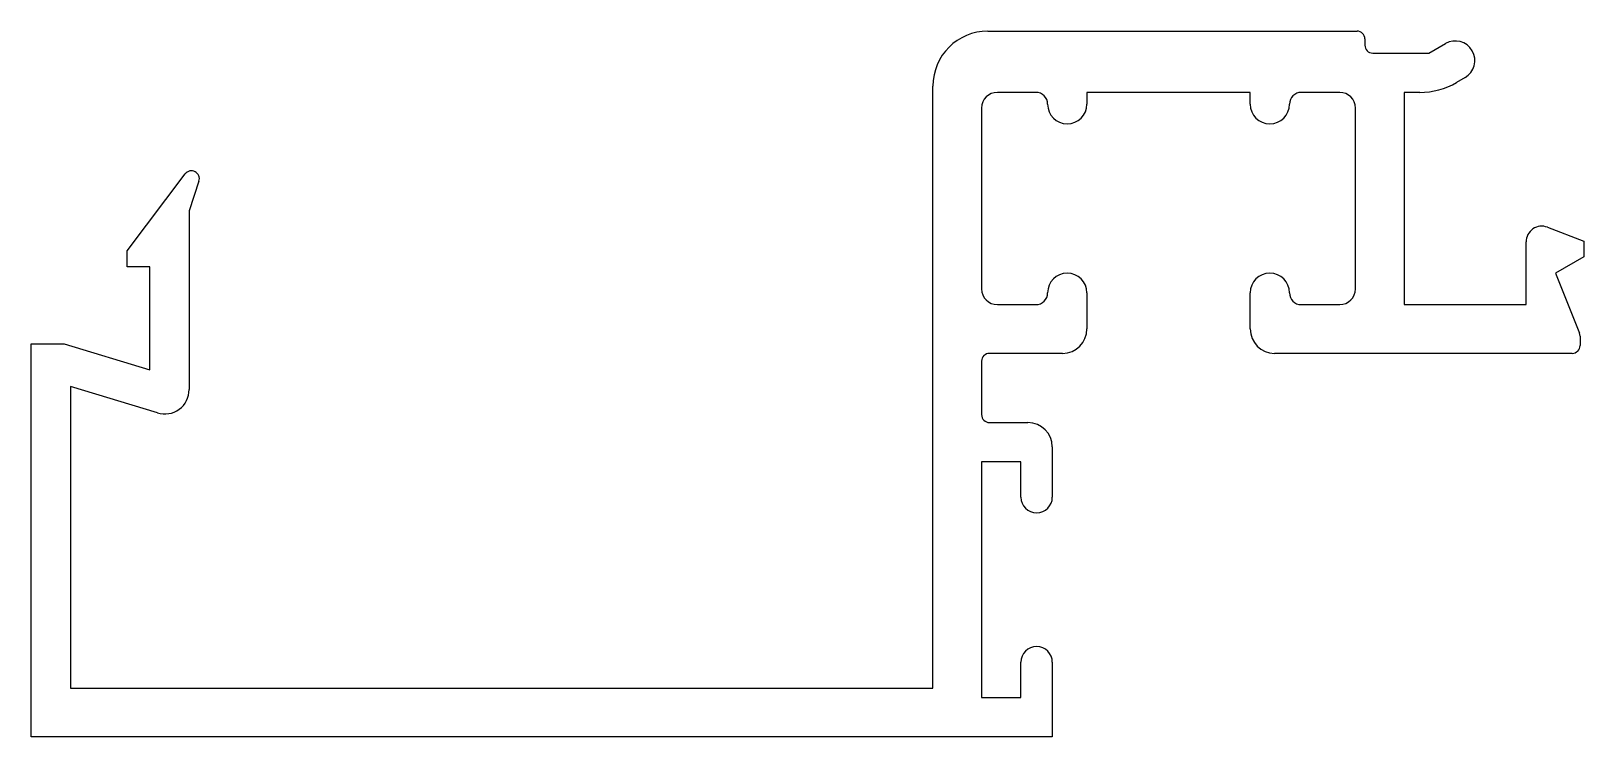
# Model space of a CAD drawing. Extents: x 1.9 to 52.1, y 3 to 25.8.
import ezdxf

# ---------------------------------------------------------------- set-up
doc = ezdxf.new("R2010")
doc.units = 0
doc.layers.get('0').update_dxf_attribs({"linetype": 'CONTINUOUS'})

msp = doc.modelspace()

# ---------------------------------------------------------------- linework, layer by layer
for p, q in [((32.857, 25.836), (36.464, 25.836)), ((36.464, 25.836), (41.235, 25.836)), ((41.235, 25.836), (44.791, 25.836)), ((45.045, 25.582), (45.045, 25.379)), ((45.299, 25.125), (47.118, 25.125)), ((47.118, 25.125), (47.649, 25.431)), ((48.284, 24.331), (48.012, 24.175)), ((31.079, 4.601), (31.079, 24.058)), ((34.407, 23.855), (33.162, 23.855)), ((41.337, 23.855), (36.058, 23.855)), ((36.058, 23.855), (36.058, 23.474)), ((41.337, 23.474), (41.337, 23.855)), ((44.233, 23.855), (42.988, 23.855)), ((46.819, 23.855), (46.315, 23.855)), ((46.315, 23.855), (46.315, 16.997)), ((32.654, 23.347), (32.654, 17.505)), ((44.741, 17.505), (44.741, 23.347)), ((5.026, 18.73), (6.904, 21.22)), ((7.348, 20.988), (7.032, 20.029)), ((7.032, 20.029), (7.032, 14.251)), ((50.949, 19.497), (52.128, 19.047)), ((5.026, 18.222), (5.026, 18.73)), ((50.26, 16.997), (50.26, 19.022)), ((52.128, 19.047), (52.128, 18.54)), ((5.762, 18.222), (5.026, 18.222)), ((5.762, 14.888), (5.762, 18.222)), ((52.128, 18.54), (51.207, 18.008)), ((51.207, 18.008), (51.986, 16.076)), ((36.058, 17.378), (36.058, 16.209)), ((41.337, 16.209), (41.337, 17.378)), ((33.162, 16.997), (34.407, 16.997)), ((42.988, 16.997), (44.233, 16.997)), ((46.315, 16.997), (50.26, 16.997)), ((1.92, 3.027), (1.92, 15.727)), ((1.92, 15.727), (2.99, 15.727)), ((2.99, 15.727), (5.762, 14.888)), ((52.004, 15.981), (52.004, 15.676)), ((32.654, 15.168), (32.654, 13.441)), ((35.27, 15.422), (32.908, 15.422)), ((51.75, 15.422), (42.124, 15.422)), ((6.003, 13.501), (3.19, 14.351)), ((3.19, 14.351), (3.19, 4.601)), ((32.908, 13.187), (34.153, 13.187)), ((34.94, 12.399), (34.94, 10.774)), ((33.924, 11.917), (32.654, 11.917)), ((32.654, 11.917), (32.654, 4.297)), ((33.924, 10.774), (33.924, 11.917)), ((33.924, 4.297), (33.924, 5.44)), ((34.94, 5.44), (34.94, 3.027)), ((3.19, 4.601), (31.079, 4.601)), ((32.654, 4.297), (33.924, 4.297)), ((34.94, 3.027), (1.92, 3.027))]:
    msp.add_line(p, q)
for centre, radius, start, end in [((32.857, 24.058), 1.778, 90, 179.9905), ((44.791, 25.582), 0.254, 360, 90), ((45.299, 25.379), 0.254, 180, 270), ((47.966, 24.881), 0.635, 300, 120), ((46.819, 26.242), 2.388, 270, 300), ((33.162, 23.347), 0.508, 90, 179.983), ((34.407, 23.474), 0.381, 0, 89.9625), ((42.988, 23.474), 0.381, 89.9482, 180), ((44.233, 23.347), 0.508, 360, 90), ((35.423, 23.474), 0.635, 180.0001, 359.9999), ((41.972, 23.474), 0.635, 180, 360), ((7.107, 21.067), 0.254, 341.7615, 142.9632), ((50.768, 19.022), 0.508, 69.1434, 180), ((35.423, 17.378), 0.635, 0, 180), ((41.972, 17.378), 0.635, 360, 180), ((33.162, 17.505), 0.508, 180, 270), ((34.407, 17.378), 0.381, 270, 360), ((42.988, 17.378), 0.381, 180, 270), ((44.233, 17.505), 0.508, 270, 360), ((35.27, 16.209), 0.787, 270, 0), ((42.124, 16.209), 0.787, 180, 270), ((51.75, 15.981), 0.254, 0, 21.9513), ((51.75, 15.676), 0.254, 270, 360), ((32.908, 15.168), 0.254, 90, 180), ((6.245, 14.251), 0.787, 252.1345, 360), ((32.908, 13.441), 0.254, 180, 270), ((34.153, 12.399), 0.787, 360, 90), ((34.432, 10.774), 0.508, 180, 360), ((34.432, 5.44), 0.508, 360, 180)]:
    msp.add_arc(centre, radius, start, end)

doc.saveas('drawing.dxf')
